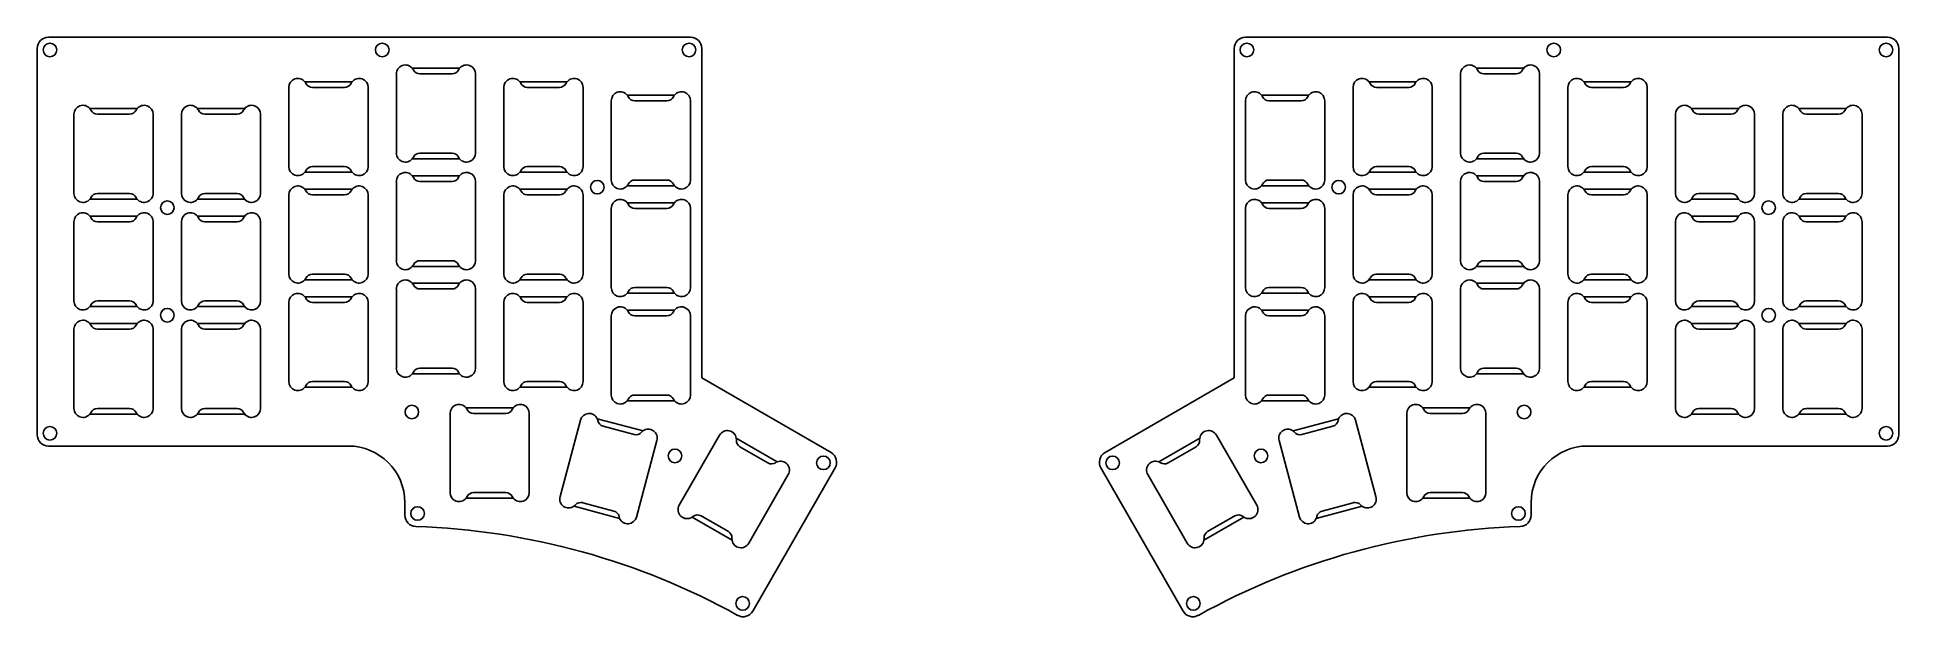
# Model space of a CAD drawing. Header units: millimetres. Extents: x 54 to 383, y 82 to 185.
import ezdxf

# ---------------------------------------------------------------- set-up
doc = ezdxf.new("R2010")
doc.units = ezdxf.units.MM

msp = doc.modelspace()

# ---------------------------------------------------------------- linework, layer by layer
at = {"color": 7, "linetype": 'Continuous', "lineweight": 25}
for p, q in [((169.22, 184.71), (55.72, 184.71)), ((267.36, 184.71), (380.87, 184.71)), ((53.72, 182.71), (53.72, 114.45)), ((171.22, 124.51), (171.22, 182.71)), ((265.36, 124.51), (265.36, 182.71)), ((382.87, 182.71), (382.87, 114.45)), ((117.22, 178.22), (117.22, 164.22)), ((128.4, 179.22), (120.04, 179.22)), ((121.36, 178.22), (127.07, 178.22)), ((131.22, 164.22), (131.22, 178.22)), ((305.37, 164.22), (305.37, 178.22)), ((316.55, 179.22), (308.19, 179.22)), ((309.52, 178.22), (315.22, 178.22)), ((319.37, 178.22), (319.37, 164.22)), ((98.22, 175.84), (98.22, 161.84)), ((109.39, 176.84), (101.04, 176.84)), ((102.36, 175.84), (108.07, 175.84)), ((112.22, 161.84), (112.22, 175.84)), ((136.22, 175.84), (136.22, 161.84)), ((147.4, 176.84), (139.04, 176.84)), ((140.37, 175.84), (146.07, 175.84)), ((150.22, 161.84), (150.22, 175.84)), ((166.4, 174.47), (158.04, 174.47)), ((278.55, 174.47), (270.19, 174.47)), ((286.37, 161.84), (286.37, 175.84)), ((297.55, 176.84), (289.19, 176.84)), ((290.52, 175.84), (296.22, 175.84)), ((300.37, 175.84), (300.37, 161.84)), ((324.37, 161.84), (324.37, 175.84)), ((335.55, 176.84), (327.19, 176.84)), ((328.52, 175.84), (334.22, 175.84)), ((338.37, 175.84), (338.37, 161.84)), ((71.39, 172.09), (63.03, 172.09)), ((90.39, 172.09), (82.03, 172.09)), ((155.22, 173.47), (155.22, 159.47)), ((159.37, 173.47), (165.07, 173.47)), ((169.22, 159.47), (169.22, 173.47)), ((267.37, 159.47), (267.37, 173.47)), ((271.51, 173.47), (277.22, 173.47)), ((281.37, 173.47), (281.37, 159.47)), ((354.55, 172.09), (346.19, 172.09)), ((373.55, 172.09), (365.19, 172.09)), ((60.21, 171.09), (60.21, 157.09)), ((64.36, 171.09), (70.06, 171.09)), ((74.21, 157.09), (74.21, 171.09)), ((79.21, 171.09), (79.21, 157.09)), ((83.36, 171.09), (89.07, 171.09)), ((93.21, 157.09), (93.21, 171.09)), ((343.37, 157.09), (343.37, 171.09)), ((347.52, 171.09), (353.22, 171.09)), ((357.37, 171.09), (357.37, 157.09)), ((362.37, 157.09), (362.37, 171.09)), ((366.52, 171.09), (372.23, 171.09)), ((376.37, 171.09), (376.37, 157.09)), ((108.07, 161.84), (102.36, 161.84)), ((120.04, 163.22), (128.4, 163.22)), ((127.07, 164.22), (121.36, 164.22)), ((146.07, 161.84), (140.37, 161.84)), ((296.22, 161.84), (290.52, 161.84)), ((308.19, 163.22), (316.55, 163.22)), ((315.22, 164.22), (309.52, 164.22)), ((334.22, 161.84), (328.52, 161.84)), ((101.04, 160.84), (109.39, 160.84)), ((117.22, 159.21), (117.22, 145.21)), ((128.4, 160.21), (120.04, 160.21)), ((121.36, 159.21), (127.07, 159.21)), ((131.22, 145.21), (131.22, 159.21)), ((139.04, 160.84), (147.4, 160.84)), ((158.04, 158.47), (166.4, 158.47)), ((165.07, 159.47), (159.37, 159.47)), ((270.19, 158.47), (278.55, 158.47)), ((277.22, 159.47), (271.51, 159.47)), ((289.19, 160.84), (297.55, 160.84)), ((305.37, 145.21), (305.37, 159.21)), ((316.55, 160.21), (308.19, 160.21)), ((309.52, 159.21), (315.22, 159.21)), ((319.37, 159.21), (319.37, 145.21)), ((327.19, 160.84), (335.55, 160.84)), ((63.03, 156.09), (71.39, 156.09)), ((70.06, 157.09), (64.36, 157.09)), ((82.03, 156.09), (90.39, 156.09)), ((89.07, 157.09), (83.36, 157.09)), ((98.22, 156.84), (98.22, 142.84)), ((109.39, 157.84), (101.04, 157.84)), ((102.36, 156.84), (108.07, 156.84)), ((112.22, 142.84), (112.22, 156.84)), ((136.22, 156.84), (136.22, 142.84)), ((147.4, 157.84), (139.04, 157.84)), ((140.37, 156.84), (146.07, 156.84)), ((150.22, 142.84), (150.22, 156.84)), ((166.4, 155.46), (158.04, 155.46)), ((278.55, 155.46), (270.19, 155.46)), ((286.37, 142.84), (286.37, 156.84)), ((297.55, 157.84), (289.19, 157.84)), ((290.52, 156.84), (296.22, 156.84)), ((300.37, 156.84), (300.37, 142.84)), ((324.37, 142.84), (324.37, 156.84)), ((335.55, 157.84), (327.19, 157.84)), ((328.52, 156.84), (334.22, 156.84)), ((338.37, 156.84), (338.37, 142.84)), ((346.19, 156.09), (354.55, 156.09)), ((353.22, 157.09), (347.52, 157.09)), ((365.19, 156.09), (373.55, 156.09)), ((372.23, 157.09), (366.52, 157.09)), ((60.21, 152.09), (60.21, 138.09)), ((71.39, 153.09), (63.03, 153.09)), ((64.36, 152.09), (70.06, 152.09)), ((74.21, 138.09), (74.21, 152.09)), ((79.21, 152.09), (79.21, 138.09)), ((90.39, 153.09), (82.03, 153.09)), ((83.36, 152.09), (89.07, 152.09)), ((93.21, 138.09), (93.21, 152.09)), ((155.22, 154.46), (155.22, 140.46)), ((159.37, 154.46), (165.07, 154.46)), ((169.22, 140.46), (169.22, 154.46)), ((267.37, 140.46), (267.37, 154.46)), ((271.51, 154.46), (277.22, 154.46)), ((281.37, 154.46), (281.37, 140.46)), ((343.37, 138.09), (343.37, 152.09)), ((354.55, 153.09), (346.19, 153.09)), ((347.52, 152.09), (353.22, 152.09)), ((357.37, 152.09), (357.37, 138.09)), ((362.37, 138.09), (362.37, 152.09)), ((373.55, 153.09), (365.19, 153.09)), ((366.52, 152.09), (372.23, 152.09)), ((376.37, 152.09), (376.37, 138.09)), ((127.07, 145.21), (121.36, 145.21)), ((315.22, 145.21), (309.52, 145.21)), ((101.04, 141.84), (109.39, 141.84)), ((108.07, 142.84), (102.36, 142.84)), ((120.04, 144.21), (128.4, 144.21)), ((139.04, 141.84), (147.4, 141.84)), ((146.07, 142.84), (140.37, 142.84)), ((289.19, 141.84), (297.55, 141.84)), ((296.22, 142.84), (290.52, 142.84)), ((308.19, 144.21), (316.55, 144.21)), ((327.19, 141.84), (335.55, 141.84)), ((334.22, 142.84), (328.52, 142.84)), ((109.39, 138.84), (101.04, 138.84)), ((117.22, 140.21), (117.22, 126.21)), ((128.4, 141.21), (120.04, 141.21)), ((121.36, 140.21), (127.07, 140.21)), ((131.22, 126.21), (131.22, 140.21)), ((147.4, 138.84), (139.04, 138.84)), ((158.04, 139.46), (166.4, 139.46)), ((165.07, 140.46), (159.37, 140.46)), ((270.19, 139.46), (278.55, 139.46)), ((277.22, 140.46), (271.51, 140.46)), ((297.55, 138.84), (289.19, 138.84)), ((305.37, 126.21), (305.37, 140.21)), ((316.55, 141.21), (308.19, 141.21)), ((309.52, 140.21), (315.22, 140.21)), ((319.37, 140.21), (319.37, 126.21)), ((335.55, 138.84), (327.19, 138.84)), ((63.03, 137.09), (71.39, 137.09)), ((70.06, 138.09), (64.36, 138.09)), ((82.03, 137.09), (90.39, 137.09)), ((89.07, 138.09), (83.36, 138.09)), ((98.22, 137.84), (98.22, 123.84)), ((102.36, 137.84), (108.07, 137.84)), ((112.22, 123.84), (112.22, 137.84)), ((136.22, 137.84), (136.22, 123.84)), ((140.37, 137.84), (146.07, 137.84)), ((150.22, 123.84), (150.22, 137.84)), ((155.22, 135.46), (155.22, 121.46)), ((166.4, 136.46), (158.04, 136.46)), ((159.37, 135.46), (165.07, 135.46)), ((169.22, 121.46), (169.22, 135.46)), ((267.37, 121.46), (267.37, 135.46)), ((278.55, 136.46), (270.19, 136.46)), ((271.51, 135.46), (277.22, 135.46)), ((281.37, 135.46), (281.37, 121.46)), ((286.37, 123.84), (286.37, 137.84)), ((290.52, 137.84), (296.22, 137.84)), ((300.37, 137.84), (300.37, 123.84)), ((324.37, 123.84), (324.37, 137.84)), ((328.52, 137.84), (334.22, 137.84)), ((338.37, 137.84), (338.37, 123.84)), ((346.19, 137.09), (354.55, 137.09)), ((353.22, 138.09), (347.52, 138.09)), ((365.19, 137.09), (373.55, 137.09)), ((372.23, 138.09), (366.52, 138.09)), ((60.21, 133.09), (60.21, 119.09)), ((71.39, 134.09), (63.03, 134.09)), ((64.36, 133.09), (70.06, 133.09)), ((74.21, 119.09), (74.21, 133.09)), ((79.21, 133.09), (79.21, 119.09)), ((90.39, 134.09), (82.03, 134.09)), ((83.36, 133.09), (89.07, 133.09)), ((93.21, 119.09), (93.21, 133.09)), ((343.37, 119.09), (343.37, 133.09)), ((354.55, 134.09), (346.19, 134.09)), ((347.52, 133.09), (353.22, 133.09)), ((357.37, 133.09), (357.37, 119.09)), ((362.37, 119.09), (362.37, 133.09)), ((373.55, 134.09), (365.19, 134.09)), ((366.52, 133.09), (372.23, 133.09)), ((376.37, 133.09), (376.37, 119.09)), ((120.04, 125.21), (128.4, 125.21)), ((127.07, 126.21), (121.36, 126.21)), ((308.19, 125.21), (316.55, 125.21)), ((315.22, 126.21), (309.52, 126.21)), ((101.04, 122.84), (109.39, 122.84)), ((108.07, 123.84), (102.36, 123.84)), ((139.04, 122.84), (147.4, 122.84)), ((146.07, 123.84), (140.37, 123.84)), ((194.07, 111.3), (171.22, 124.51)), ((242.52, 111.3), (265.36, 124.51)), ((289.19, 122.84), (297.55, 122.84)), ((296.22, 123.84), (290.52, 123.84)), ((327.19, 122.84), (335.55, 122.84)), ((334.22, 123.84), (328.52, 123.84)), ((70.06, 119.09), (64.36, 119.09)), ((89.07, 119.09), (83.36, 119.09)), ((137.9, 119.21), (129.54, 119.21)), ((158.04, 120.46), (166.4, 120.46)), ((165.07, 121.46), (159.37, 121.46)), ((270.19, 120.46), (278.55, 120.46)), ((277.22, 121.46), (271.51, 121.46)), ((307.05, 119.21), (298.69, 119.21)), ((353.22, 119.09), (347.52, 119.09)), ((372.23, 119.09), (366.52, 119.09)), ((63.03, 118.09), (71.39, 118.09)), ((82.03, 118.09), (90.39, 118.09)), ((126.72, 118.21), (126.72, 104.21)), ((130.86, 118.21), (136.57, 118.21)), ((140.72, 104.21), (140.72, 118.21)), ((149.77, 117.03), (146.16, 103.5)), ((160.83, 115.11), (152.75, 117.27)), ((153.78, 115.96), (159.29, 114.49)), ((283.83, 117.27), (275.76, 115.11)), ((282.81, 115.96), (277.3, 114.49)), ((286.82, 117.03), (290.43, 103.5)), ((295.87, 104.21), (295.87, 118.21)), ((300.02, 118.21), (305.72, 118.21)), ((309.87, 118.21), (309.87, 104.21)), ((346.19, 118.09), (354.55, 118.09)), ((365.19, 118.09), (373.55, 118.09)), ((55.72, 112.45), (108.72, 112.45)), ((159.68, 99.89), (163.29, 113.42)), ((174.38, 114.38), (167.24, 101.99)), ((184.56, 109.66), (177.32, 113.84)), ((177.97, 112.31), (182.91, 109.46)), ((259.26, 113.84), (252.02, 109.66)), ((253.67, 109.46), (258.61, 112.31)), ((262.21, 114.38), (269.35, 101.99)), ((276.9, 99.89), (273.29, 113.42)), ((380.87, 112.45), (327.87, 112.45)), ((179.52, 95.26), (186.51, 107.39)), ((180.27, 83.27), (194.8, 108.57)), ((256.32, 83.27), (241.78, 108.57)), ((257.07, 95.26), (250.08, 107.39)), ((118.72, 102.45), (118.72, 100.22)), ((129.54, 103.21), (137.9, 103.21)), ((136.57, 104.21), (130.86, 104.21)), ((155.68, 100.96), (150.17, 102.43)), ((280.91, 100.96), (286.42, 102.43)), ((298.69, 103.21), (307.05, 103.21)), ((305.72, 104.21), (300.02, 104.21)), ((317.87, 102.45), (317.87, 100.22)), ((148.63, 101.81), (156.7, 99.65)), ((169.5, 99.88), (176.57, 95.8)), ((175.92, 97.33), (171.09, 100.11)), ((260.01, 95.8), (267.09, 99.88)), ((265.49, 100.11), (260.66, 97.33)), ((279.88, 99.65), (287.96, 101.81))]:
    msp.add_line(p, q, dxfattribs=at)
for centre in [(55.97, 182.46), (114.72, 182.46), (168.97, 182.46), (267.61, 182.46), (321.87, 182.46), (380.62, 182.46), (152.74, 158.21), (283.84, 158.21), (76.72, 154.58), (359.86, 154.58), (76.71, 135.57), (359.87, 135.57), (119.96, 118.46), (316.62, 118.46), (55.97, 114.7), (380.62, 114.7), (166.48, 110.7), (192.73, 109.47), (243.86, 109.47), (270.1, 110.7), (120.97, 100.52), (315.62, 100.52), (178.45, 84.62), (258.14, 84.62)]:
    msp.add_circle(centre, 1.2, dxfattribs=at)
for centre, radius, start, end in [((55.72, 182.71), 2, 90, 180), ((169.22, 182.71), 2, 0, 90), ((267.36, 182.71), 2, 90, 180), ((380.87, 182.71), 2, 0, 90), ((118.8, 178.22), 1.59, 39.0443, 180), ((118.8, 178.22), 1.59, 26.3878, 39.0443), ((121.36, 179.49), 1.27, 206.3878, 270), ((127.07, 179.49), 1.27, 270, 333.6122), ((129.63, 178.22), 1.59, 140.9557, 153.6122), ((129.63, 178.22), 1.59, 0, 140.9557), ((306.96, 178.22), 1.59, 39.0443, 180), ((306.96, 178.22), 1.59, 26.3878, 39.0443), ((309.52, 179.49), 1.27, 206.3878, 270), ((315.22, 179.49), 1.27, 270, 333.6122), ((317.78, 178.22), 1.59, 140.9557, 153.6122), ((317.78, 178.22), 1.59, 0, 140.9557), ((99.8, 175.84), 1.59, 39.0443, 180), ((99.8, 175.84), 1.59, 26.3878, 39.0443), ((102.36, 177.11), 1.27, 206.3878, 270), ((108.07, 177.11), 1.27, 270, 333.6122), ((110.63, 175.84), 1.59, 140.9557, 153.6122), ((110.63, 175.84), 1.59, 0, 140.9557), ((137.81, 175.84), 1.59, 39.0443, 180), ((137.81, 175.84), 1.59, 26.3878, 39.0443), ((140.37, 177.11), 1.27, 206.3878, 270), ((146.07, 177.11), 1.27, 270, 333.6122), ((148.63, 175.84), 1.59, 140.9557, 153.6122), ((148.63, 175.84), 1.59, 0, 140.9557), ((156.81, 173.47), 1.59, 39.0443, 180), ((156.81, 173.47), 1.59, 26.3878, 39.0443), ((167.63, 173.47), 1.59, 140.9557, 153.6122), ((167.63, 173.47), 1.59, 0, 140.9557), ((268.95, 173.47), 1.59, 39.0443, 180), ((268.95, 173.47), 1.59, 26.3878, 39.0443), ((279.78, 173.47), 1.59, 140.9557, 153.6122), ((279.78, 173.47), 1.59, 0, 140.9557), ((287.96, 175.84), 1.59, 39.0443, 180), ((287.96, 175.84), 1.59, 26.3878, 39.0443), ((290.52, 177.11), 1.27, 206.3878, 270), ((296.22, 177.11), 1.27, 270, 333.6122), ((298.78, 175.84), 1.59, 140.9557, 153.6122), ((298.78, 175.84), 1.59, 0, 140.9557), ((325.96, 175.84), 1.59, 39.0443, 180), ((325.96, 175.84), 1.59, 26.3878, 39.0443), ((328.52, 177.11), 1.27, 206.3878, 270), ((334.22, 177.11), 1.27, 270, 333.6122), ((336.78, 175.84), 1.59, 140.9557, 153.6122), ((336.78, 175.84), 1.59, 0, 140.9557), ((61.8, 171.09), 1.59, 39.0443, 180), ((61.8, 171.09), 1.59, 26.3878, 39.0443), ((64.36, 172.36), 1.27, 206.3878, 270), ((70.06, 172.36), 1.27, 270, 333.6122), ((72.62, 171.09), 1.59, 140.9557, 153.6122), ((72.62, 171.09), 1.59, 0, 140.9557), ((80.8, 171.09), 1.59, 39.0443, 180), ((80.8, 171.09), 1.59, 26.3878, 39.0443), ((83.36, 172.36), 1.27, 206.3878, 270), ((89.07, 172.36), 1.27, 270, 333.6122), ((91.63, 171.09), 1.59, 140.9557, 153.6122), ((91.63, 171.09), 1.59, 0, 140.9557), ((159.37, 174.74), 1.27, 206.3878, 270), ((165.07, 174.74), 1.27, 270, 333.6122), ((271.51, 174.74), 1.27, 206.3878, 270), ((277.22, 174.74), 1.27, 270, 333.6122), ((344.96, 171.09), 1.59, 39.0443, 180), ((344.96, 171.09), 1.59, 26.3878, 39.0443), ((347.52, 172.36), 1.27, 206.3878, 270), ((353.22, 172.36), 1.27, 270, 333.6122), ((355.78, 171.09), 1.59, 140.9557, 153.6122), ((355.78, 171.09), 1.59, 0, 140.9557), ((363.96, 171.09), 1.59, 39.0443, 180), ((363.96, 171.09), 1.59, 26.3878, 39.0443), ((366.52, 172.36), 1.27, 206.3878, 270), ((372.23, 172.36), 1.27, 270, 333.6122), ((374.79, 171.09), 1.59, 140.9557, 153.6122), ((374.79, 171.09), 1.59, 0, 140.9557), ((99.8, 161.84), 1.59, 180, 320.9557), ((102.36, 160.57), 1.27, 90, 153.6122), ((108.07, 160.57), 1.27, 26.3878, 90), ((110.63, 161.84), 1.59, 219.0443, 0), ((118.8, 164.22), 1.59, 180, 320.9557), ((118.8, 164.22), 1.59, 320.9557, 333.6122), ((121.36, 162.95), 1.27, 90, 153.6122), ((127.07, 162.95), 1.27, 26.3878, 90), ((129.63, 164.22), 1.59, 206.3878, 219.0443), ((129.63, 164.22), 1.59, 219.0443, 0), ((137.81, 161.84), 1.59, 180, 320.9557), ((140.37, 160.57), 1.27, 90, 153.6122), ((146.07, 160.57), 1.27, 26.3878, 90), ((148.63, 161.84), 1.59, 219.0443, 0), ((287.96, 161.84), 1.59, 180, 320.9557), ((290.52, 160.57), 1.27, 90, 153.6122), ((296.22, 160.57), 1.27, 26.3878, 90), ((298.78, 161.84), 1.59, 219.0443, 0), ((306.96, 164.22), 1.59, 180, 320.9557), ((306.96, 164.22), 1.59, 320.9557, 333.6122), ((309.52, 162.95), 1.27, 90, 153.6122), ((315.22, 162.95), 1.27, 26.3878, 90), ((317.78, 164.22), 1.59, 206.3878, 219.0443), ((317.78, 164.22), 1.59, 219.0443, 0), ((325.96, 161.84), 1.59, 180, 320.9557), ((328.52, 160.57), 1.27, 90, 153.6122), ((334.22, 160.57), 1.27, 26.3878, 90), ((336.78, 161.84), 1.59, 219.0443, 0), ((99.8, 156.84), 1.59, 39.0443, 180), ((99.8, 161.84), 1.59, 320.9557, 333.6122), ((110.63, 161.84), 1.59, 206.3878, 219.0443), ((110.63, 156.84), 1.59, 0, 140.9557), ((118.8, 159.21), 1.59, 39.0443, 180), ((118.8, 159.21), 1.59, 26.3878, 39.0443), ((121.36, 160.48), 1.27, 206.3878, 270), ((127.07, 160.48), 1.27, 270, 333.6122), ((129.63, 159.21), 1.59, 140.9557, 153.6122), ((129.63, 159.21), 1.59, 0, 140.9557), ((137.81, 156.84), 1.59, 39.0443, 180), ((137.81, 161.84), 1.59, 320.9557, 333.6122), ((148.63, 161.84), 1.59, 206.3878, 219.0443), ((148.63, 156.84), 1.59, 0, 140.9557), ((156.81, 159.47), 1.59, 180, 320.9557), ((156.81, 159.47), 1.59, 320.9557, 333.6122), ((159.37, 158.2), 1.27, 90, 153.6122), ((165.07, 158.2), 1.27, 26.3878, 90), ((167.63, 159.47), 1.59, 206.3878, 219.0443), ((167.63, 159.47), 1.59, 219.0443, 0), ((268.95, 159.47), 1.59, 180, 320.9557), ((268.95, 159.47), 1.59, 320.9557, 333.6122), ((271.51, 158.2), 1.27, 90, 153.6122), ((277.22, 158.2), 1.27, 26.3878, 90), ((279.78, 159.47), 1.59, 206.3878, 219.0443), ((279.78, 159.47), 1.59, 219.0443, 0), ((287.96, 156.84), 1.59, 39.0443, 180), ((287.96, 161.84), 1.59, 320.9557, 333.6122), ((298.78, 161.84), 1.59, 206.3878, 219.0443), ((298.78, 156.84), 1.59, 0, 140.9557), ((306.96, 159.21), 1.59, 39.0443, 180), ((306.96, 159.21), 1.59, 26.3878, 39.0443), ((309.52, 160.48), 1.27, 206.3878, 270), ((315.22, 160.48), 1.27, 270, 333.6122), ((317.78, 159.21), 1.59, 140.9557, 153.6122), ((317.78, 159.21), 1.59, 0, 140.9557), ((325.96, 156.84), 1.59, 39.0443, 180), ((325.96, 161.84), 1.59, 320.9557, 333.6122), ((336.78, 161.84), 1.59, 206.3878, 219.0443), ((336.78, 156.84), 1.59, 0, 140.9557), ((61.8, 157.09), 1.59, 180, 320.9557), ((61.8, 157.09), 1.59, 320.9557, 333.6122), ((64.36, 155.82), 1.27, 90, 153.6122), ((70.06, 155.82), 1.27, 26.3878, 90), ((72.62, 157.09), 1.59, 206.3878, 219.0443), ((72.62, 157.09), 1.59, 219.0443, 0), ((80.8, 157.09), 1.59, 180, 320.9557), ((80.8, 157.09), 1.59, 320.9557, 333.6122), ((83.36, 155.82), 1.27, 90, 153.6122), ((89.07, 155.82), 1.27, 26.3878, 90), ((91.63, 157.09), 1.59, 206.3878, 219.0443), ((91.63, 157.09), 1.59, 219.0443, 0), ((99.8, 156.84), 1.59, 26.3878, 39.0443), ((102.36, 158.11), 1.27, 206.3878, 270), ((108.07, 158.11), 1.27, 270, 333.6122), ((110.63, 156.84), 1.59, 140.9557, 153.6122), ((137.81, 156.84), 1.59, 26.3878, 39.0443), ((140.37, 158.11), 1.27, 206.3878, 270), ((146.07, 158.11), 1.27, 270, 333.6122), ((148.63, 156.84), 1.59, 140.9557, 153.6122), ((156.81, 154.46), 1.59, 39.0443, 180), ((156.81, 154.46), 1.59, 26.3878, 39.0443), ((159.37, 155.73), 1.27, 206.3878, 270), ((165.07, 155.73), 1.27, 270, 333.6122), ((167.63, 154.46), 1.59, 140.9557, 153.6122), ((167.63, 154.46), 1.59, 0, 140.9557), ((268.95, 154.46), 1.59, 39.0443, 180), ((268.95, 154.46), 1.59, 26.3878, 39.0443), ((271.51, 155.73), 1.27, 206.3878, 270), ((277.22, 155.73), 1.27, 270, 333.6122), ((279.78, 154.46), 1.59, 140.9557, 153.6122), ((279.78, 154.46), 1.59, 0, 140.9557), ((287.96, 156.84), 1.59, 26.3878, 39.0443), ((290.52, 158.11), 1.27, 206.3878, 270), ((296.22, 158.11), 1.27, 270, 333.6122), ((298.78, 156.84), 1.59, 140.9557, 153.6122), ((325.96, 156.84), 1.59, 26.3878, 39.0443), ((328.52, 158.11), 1.27, 206.3878, 270), ((334.22, 158.11), 1.27, 270, 333.6122), ((336.78, 156.84), 1.59, 140.9557, 153.6122), ((344.96, 157.09), 1.59, 180, 320.9557), ((344.96, 157.09), 1.59, 320.9557, 333.6122), ((347.52, 155.82), 1.27, 90, 153.6122), ((353.22, 155.82), 1.27, 26.3878, 90), ((355.78, 157.09), 1.59, 206.3878, 219.0443), ((355.78, 157.09), 1.59, 219.0443, 0), ((363.96, 157.09), 1.59, 180, 320.9557), ((363.96, 157.09), 1.59, 320.9557, 333.6122), ((366.52, 155.82), 1.27, 90, 153.6122), ((372.23, 155.82), 1.27, 26.3878, 90), ((374.79, 157.09), 1.59, 206.3878, 219.0443), ((374.79, 157.09), 1.59, 219.0443, 360), ((61.8, 152.09), 1.59, 39.0443, 180), ((61.8, 152.09), 1.59, 26.3878, 39.0443), ((64.36, 153.36), 1.27, 206.3878, 270), ((70.06, 153.36), 1.27, 270, 333.6122), ((72.62, 152.09), 1.59, 140.9557, 153.6122), ((72.62, 152.09), 1.59, 0, 140.9557), ((80.8, 152.09), 1.59, 39.0443, 180), ((80.8, 152.09), 1.59, 26.3878, 39.0443), ((83.36, 153.36), 1.27, 206.3878, 270), ((89.07, 153.36), 1.27, 270, 333.6122), ((91.63, 152.09), 1.59, 140.9557, 153.6122), ((91.63, 152.09), 1.59, 0, 140.9557), ((344.96, 152.09), 1.59, 39.0443, 180), ((344.96, 152.09), 1.59, 26.3878, 39.0443), ((347.52, 153.36), 1.27, 206.3878, 270), ((353.22, 153.36), 1.27, 270, 333.6122), ((355.78, 152.09), 1.59, 140.9557, 153.6122), ((355.78, 152.09), 1.59, 0, 140.9557), ((363.96, 152.09), 1.59, 39.0443, 180), ((363.96, 152.09), 1.59, 26.3878, 39.0443), ((366.52, 153.36), 1.27, 206.3878, 270), ((372.23, 153.36), 1.27, 270, 333.6122), ((374.79, 152.09), 1.59, 140.9557, 153.6122), ((374.79, 152.09), 1.59, 0, 140.9557), ((118.8, 145.21), 1.59, 180, 320.9557), ((121.36, 143.94), 1.27, 90, 153.6122), ((127.07, 143.94), 1.27, 26.3878, 90), ((129.63, 145.21), 1.59, 219.0443, 0), ((306.96, 145.21), 1.59, 180, 320.9557), ((309.52, 143.94), 1.27, 90, 153.6122), ((315.22, 143.94), 1.27, 26.3878, 90), ((317.78, 145.21), 1.59, 219.0443, 0), ((99.8, 142.84), 1.59, 180, 320.9557), ((99.8, 142.84), 1.59, 320.9557, 333.6122), ((102.36, 141.57), 1.27, 90, 153.6122), ((108.07, 141.57), 1.27, 26.3878, 90), ((110.63, 142.84), 1.59, 206.3878, 219.0443), ((110.63, 142.84), 1.59, 219.0443, 0), ((118.8, 140.21), 1.59, 39.0443, 180), ((118.8, 145.21), 1.59, 320.9557, 333.6122), ((129.63, 145.21), 1.59, 206.3878, 219.0443), ((129.63, 140.21), 1.59, 0, 140.9557), ((137.81, 142.84), 1.59, 180, 320.9557), ((137.81, 142.84), 1.59, 320.9557, 333.6122), ((140.37, 141.57), 1.27, 90, 153.6122), ((146.07, 141.57), 1.27, 26.3878, 90), ((148.63, 142.84), 1.59, 206.3878, 219.0443), ((148.63, 142.84), 1.59, 219.0443, 0), ((287.96, 142.84), 1.59, 180, 320.9557), ((287.96, 142.84), 1.59, 320.9557, 333.6122), ((290.52, 141.57), 1.27, 90, 153.6122), ((296.22, 141.57), 1.27, 26.3878, 90), ((298.78, 142.84), 1.59, 206.3878, 219.0443), ((298.78, 142.84), 1.59, 219.0443, 0), ((306.96, 140.21), 1.59, 39.0443, 180), ((306.96, 145.21), 1.59, 320.9557, 333.6122), ((317.78, 145.21), 1.59, 206.3878, 219.0443), ((317.78, 140.21), 1.59, 0, 140.9557), ((325.96, 142.84), 1.59, 180, 320.9557), ((325.96, 142.84), 1.59, 320.9557, 333.6122), ((328.52, 141.57), 1.27, 90, 153.6122), ((334.22, 141.57), 1.27, 26.3878, 90), ((336.78, 142.84), 1.59, 206.3878, 219.0443), ((336.78, 142.84), 1.59, 219.0443, 0), ((99.8, 137.84), 1.59, 39.0443, 180), ((99.8, 137.84), 1.59, 26.3878, 39.0443), ((102.36, 139.11), 1.27, 206.3878, 270), ((108.07, 139.11), 1.27, 270, 333.6122), ((110.63, 137.84), 1.59, 140.9557, 153.6122), ((110.63, 137.84), 1.59, 0, 140.9557), ((118.8, 140.21), 1.59, 26.3878, 39.0443), ((121.36, 141.48), 1.27, 206.3878, 270), ((127.07, 141.48), 1.27, 270, 333.6122), ((129.63, 140.21), 1.59, 140.9557, 153.6122), ((137.81, 137.84), 1.59, 39.0443, 180), ((137.81, 137.84), 1.59, 26.3878, 39.0443), ((140.37, 139.11), 1.27, 206.3878, 270), ((146.07, 139.11), 1.27, 270, 333.6122), ((148.63, 137.84), 1.59, 140.9557, 153.6122), ((148.63, 137.84), 1.59, 0, 140.9557), ((156.81, 140.46), 1.59, 180, 320.9557), ((156.81, 140.46), 1.59, 320.9557, 333.6122), ((159.37, 139.19), 1.27, 90, 153.6122), ((165.07, 139.19), 1.27, 26.3878, 90), ((167.63, 140.46), 1.59, 206.3878, 219.0443), ((167.63, 140.46), 1.59, 219.0443, 0), ((268.95, 140.46), 1.59, 180, 320.9557), ((268.95, 140.46), 1.59, 320.9557, 333.6122), ((271.51, 139.19), 1.27, 90, 153.6122), ((277.22, 139.19), 1.27, 26.3878, 90), ((279.78, 140.46), 1.59, 206.3878, 219.0443), ((279.78, 140.46), 1.59, 219.0443, 360), ((287.96, 137.84), 1.59, 39.0443, 180), ((287.96, 137.84), 1.59, 26.3878, 39.0443), ((290.52, 139.11), 1.27, 206.3878, 270), ((296.22, 139.11), 1.27, 270, 333.6122), ((298.78, 137.84), 1.59, 140.9557, 153.6122), ((298.78, 137.84), 1.59, 0, 140.9557), ((306.96, 140.21), 1.59, 26.3878, 39.0443), ((309.52, 141.48), 1.27, 206.3878, 270), ((315.22, 141.48), 1.27, 270, 333.6122), ((317.78, 140.21), 1.59, 140.9557, 153.6122), ((325.96, 137.84), 1.59, 39.0443, 180), ((325.96, 137.84), 1.59, 26.3878, 39.0443), ((328.52, 139.11), 1.27, 206.3878, 270), ((334.22, 139.11), 1.27, 270, 333.6122), ((336.78, 137.84), 1.59, 140.9557, 153.6122), ((336.78, 137.84), 1.59, 0, 140.9557), ((61.8, 138.09), 1.59, 180, 320.9557), ((61.8, 138.09), 1.59, 320.9557, 333.6122), ((64.36, 136.82), 1.27, 90, 153.6122), ((70.06, 136.82), 1.27, 26.3878, 90), ((72.62, 138.09), 1.59, 206.3878, 219.0443), ((72.62, 138.09), 1.59, 219.0443, 0), ((80.8, 138.09), 1.59, 180, 320.9557), ((80.8, 138.09), 1.59, 320.9557, 333.6122), ((83.36, 136.82), 1.27, 90, 153.6122), ((89.07, 136.82), 1.27, 26.3878, 90), ((91.63, 138.09), 1.59, 206.3878, 219.0443), ((91.63, 138.09), 1.59, 219.0443, 0), ((156.81, 135.46), 1.59, 39.0443, 180), ((156.81, 135.46), 1.59, 26.3878, 39.0443), ((159.37, 136.73), 1.27, 206.3878, 270), ((165.07, 136.73), 1.27, 270, 333.6122), ((167.63, 135.46), 1.59, 140.9557, 153.6122), ((167.63, 135.46), 1.59, 0, 140.9557), ((268.95, 135.46), 1.59, 39.0443, 180), ((268.95, 135.46), 1.59, 26.3878, 39.0443), ((271.51, 136.73), 1.27, 206.3878, 270), ((277.22, 136.73), 1.27, 270, 333.6122), ((279.78, 135.46), 1.59, 140.9557, 153.6122), ((279.78, 135.46), 1.59, 0, 140.9557), ((344.96, 138.09), 1.59, 180, 320.9557), ((344.96, 138.09), 1.59, 320.9557, 333.6122), ((347.52, 136.82), 1.27, 90, 153.6122), ((353.22, 136.82), 1.27, 26.3878, 90), ((355.78, 138.09), 1.59, 206.3878, 219.0443), ((355.78, 138.09), 1.59, 219.0443, 0), ((363.96, 138.09), 1.59, 180, 320.9557), ((363.96, 138.09), 1.59, 320.9557, 333.6122), ((366.52, 136.82), 1.27, 90, 153.6122), ((372.23, 136.82), 1.27, 26.3878, 90), ((374.79, 138.09), 1.59, 206.3878, 219.0443), ((374.79, 138.09), 1.59, 219.0443, 360), ((61.8, 133.09), 1.59, 39.0443, 180), ((61.8, 133.09), 1.59, 26.3878, 39.0443), ((64.36, 134.36), 1.27, 206.3878, 270), ((70.06, 134.36), 1.27, 270, 333.6122), ((72.62, 133.09), 1.59, 140.9557, 153.6122), ((72.62, 133.09), 1.59, 0, 140.9557), ((80.8, 133.09), 1.59, 39.0443, 180), ((80.8, 133.09), 1.59, 26.3878, 39.0443), ((83.36, 134.36), 1.27, 206.3878, 270), ((89.07, 134.36), 1.27, 270, 333.6122), ((91.63, 133.09), 1.59, 140.9557, 153.6122), ((91.63, 133.09), 1.59, 0, 140.9557), ((344.96, 133.09), 1.59, 39.0443, 180), ((344.96, 133.09), 1.59, 26.3878, 39.0443), ((347.52, 134.36), 1.27, 206.3878, 270), ((353.22, 134.36), 1.27, 270, 333.6122), ((355.78, 133.09), 1.59, 140.9557, 153.6122), ((355.78, 133.09), 1.59, 0, 140.9557), ((363.96, 133.09), 1.59, 39.0443, 180), ((363.96, 133.09), 1.59, 26.3878, 39.0443), ((366.52, 134.36), 1.27, 206.3878, 270), ((372.23, 134.36), 1.27, 270, 333.6122), ((374.79, 133.09), 1.59, 140.9557, 153.6122), ((374.79, 133.09), 1.59, 0, 140.9557), ((118.8, 126.21), 1.59, 180, 320.9557), ((118.8, 126.21), 1.59, 320.9557, 333.6122), ((121.36, 124.94), 1.27, 90, 153.6122), ((127.07, 124.94), 1.27, 26.3878, 90), ((129.63, 126.21), 1.59, 206.3878, 219.0443), ((129.63, 126.21), 1.59, 219.0443, 0), ((306.96, 126.21), 1.59, 180, 320.9557), ((306.96, 126.21), 1.59, 320.9557, 333.6122), ((309.52, 124.94), 1.27, 90, 153.6122), ((315.22, 124.94), 1.27, 26.3878, 90), ((317.78, 126.21), 1.59, 206.3878, 219.0443), ((317.78, 126.21), 1.59, 219.0443, 0), ((99.8, 123.84), 1.59, 180, 320.9557), ((99.8, 123.84), 1.59, 320.9557, 333.6122), ((102.36, 122.57), 1.27, 90, 153.6122), ((108.07, 122.57), 1.27, 26.3878, 90), ((110.63, 123.84), 1.59, 206.3878, 219.0443), ((110.63, 123.84), 1.59, 219.0443, 0), ((137.81, 123.84), 1.59, 180, 320.9557), ((137.81, 123.84), 1.59, 320.9557, 333.6122), ((140.37, 122.57), 1.27, 90, 153.6122), ((146.07, 122.57), 1.27, 26.3878, 90), ((148.63, 123.84), 1.59, 206.3878, 219.0443), ((148.63, 123.84), 1.59, 219.0443, 0), ((287.96, 123.84), 1.59, 180, 320.9557), ((287.96, 123.84), 1.59, 320.9557, 333.6122), ((290.52, 122.57), 1.27, 90, 153.6122), ((296.22, 122.57), 1.27, 26.3878, 90), ((298.78, 123.84), 1.59, 206.3878, 219.0443), ((298.78, 123.84), 1.59, 219.0443, 0), ((325.96, 123.84), 1.59, 180, 320.9557), ((325.96, 123.84), 1.59, 320.9557, 333.6122), ((328.52, 122.57), 1.27, 90, 153.6122), ((334.22, 122.57), 1.27, 26.3878, 90), ((336.78, 123.84), 1.59, 206.3878, 219.0443), ((336.78, 123.84), 1.59, 219.0443, 0), ((61.8, 119.09), 1.59, 180, 320.9557), ((64.36, 117.82), 1.27, 90, 153.6122), ((70.06, 117.82), 1.27, 26.3878, 90), ((72.62, 119.09), 1.59, 219.0443, 0), ((80.8, 119.09), 1.59, 180, 320.9557), ((83.36, 117.82), 1.27, 90, 153.6122), ((89.07, 117.82), 1.27, 26.3878, 90), ((91.63, 119.09), 1.59, 219.0443, 0), ((128.3, 118.21), 1.59, 39.0443, 180), ((128.3, 118.21), 1.59, 26.3878, 39.0443), ((130.86, 119.48), 1.27, 206.3878, 270), ((136.57, 119.48), 1.27, 270, 333.6122), ((139.13, 118.21), 1.59, 140.9557, 153.6122), ((139.13, 118.21), 1.59, 0, 140.9557), ((156.81, 121.46), 1.59, 180, 320.9557), ((156.81, 121.46), 1.59, 320.9557, 333.6122), ((159.37, 120.19), 1.27, 90, 153.6122), ((165.07, 120.19), 1.27, 26.3878, 90), ((167.63, 121.46), 1.59, 206.3878, 219.0443), ((167.63, 121.46), 1.59, 219.0443, 0), ((268.95, 121.46), 1.59, 180, 320.9557), ((268.95, 121.46), 1.59, 320.9557, 333.6122), ((271.51, 120.19), 1.27, 90, 153.6122), ((277.22, 120.19), 1.27, 26.3878, 90), ((279.78, 121.46), 1.59, 206.3878, 219.0443), ((279.78, 121.46), 1.59, 219.0443, 0), ((297.46, 118.21), 1.59, 39.0443, 180), ((297.46, 118.21), 1.59, 26.3878, 39.0443), ((300.02, 119.48), 1.27, 206.3878, 270), ((305.72, 119.48), 1.27, 270, 333.6122), ((308.28, 118.21), 1.59, 140.9557, 153.6122), ((308.28, 118.21), 1.59, 0, 140.9557), ((344.96, 119.09), 1.59, 180, 320.9557), ((347.52, 117.82), 1.27, 90, 153.6122), ((353.22, 117.82), 1.27, 26.3878, 90), ((355.78, 119.09), 1.59, 219.0443, 0), ((363.96, 119.09), 1.59, 180, 320.9557), ((366.52, 117.82), 1.27, 90, 153.6122), ((372.23, 117.82), 1.27, 26.3878, 90), ((374.79, 119.09), 1.59, 219.0443, 0), ((61.8, 119.09), 1.59, 320.9557, 333.6122), ((72.62, 119.09), 1.59, 206.3878, 219.0443), ((80.8, 119.09), 1.59, 320.9557, 333.6122), ((91.63, 119.09), 1.59, 206.3878, 219.0443), ((151.3, 116.62), 1.59, 24.1025, 165.0582), ((151.3, 116.62), 1.59, 11.446, 24.1025), ((154.1, 117.19), 1.27, 191.446, 255.0582), ((161.76, 113.83), 1.59, 345.0582, 126.0139), ((274.82, 113.83), 1.59, 53.9861, 194.9418), ((282.48, 117.19), 1.27, 284.9418, 348.554), ((285.28, 116.62), 1.59, 155.8975, 168.554), ((285.28, 116.62), 1.59, 14.9418, 155.8975), ((344.96, 119.09), 1.59, 320.9557, 333.6122), ((355.78, 119.09), 1.59, 206.3878, 219.0443), ((363.96, 119.09), 1.59, 320.9557, 333.6122), ((374.79, 119.09), 1.59, 206.3878, 219.0443), ((55.72, 114.45), 2, 180, 270), ((108.72, 102.45), 10, 0, 90), ((159.62, 115.72), 1.27, 255.0582, 318.6704), ((161.76, 113.83), 1.59, 126.0139, 138.6704), ((175.75, 113.59), 1.59, 9.0834, 150.0391), ((175.75, 113.59), 1.59, 356.4269, 9.0834), ((178.61, 113.41), 1.27, 176.4269, 240.0391), ((257.98, 113.41), 1.27, 299.9609, 3.5731), ((260.83, 113.59), 1.59, 170.9166, 183.5731), ((260.83, 113.59), 1.59, 29.9609, 170.9166), ((274.82, 113.83), 1.59, 41.3296, 53.9861), ((276.97, 115.72), 1.27, 221.3296, 284.9418), ((327.87, 102.45), 10, 90, 180), ((380.87, 114.45), 2, 270, 0), ((183.55, 110.56), 1.27, 240.0391, 303.6513), ((185.13, 108.18), 1.59, 110.9948, 123.6513), ((185.13, 108.18), 1.59, 330.0391, 110.9948), ((193.07, 109.56), 2, 330.121, 59.9476), ((243.52, 109.56), 2, 120.0524, 209.879), ((251.45, 108.18), 1.59, 69.0052, 209.9609), ((251.45, 108.18), 1.59, 56.3487, 69.0052), ((253.04, 110.56), 1.27, 236.3487, 299.9609), ((128.3, 104.21), 1.59, 180, 320.9557), ((128.3, 104.21), 1.59, 320.9557, 333.6122), ((130.86, 102.94), 1.27, 90, 153.6122), ((136.57, 102.94), 1.27, 26.3878, 90), ((139.13, 104.21), 1.59, 206.3878, 219.0443), ((139.13, 104.21), 1.59, 219.0443, 0), ((147.69, 103.09), 1.59, 165.0582, 306.0139), ((147.69, 103.09), 1.59, 306.0139, 318.6704), ((149.84, 101.21), 1.27, 75.0582, 138.6704), ((286.75, 101.21), 1.27, 41.3296, 104.9418), ((288.89, 103.09), 1.59, 221.3296, 233.9861), ((288.89, 103.09), 1.59, 233.9861, 14.9418), ((297.46, 104.21), 1.59, 180, 320.9557), ((297.46, 104.21), 1.59, 320.9557, 333.6122), ((300.02, 102.94), 1.27, 90, 153.6122), ((305.72, 102.94), 1.27, 26.3878, 90), ((308.28, 104.21), 1.59, 206.3878, 219.0443), ((308.28, 104.21), 1.59, 219.0443, 0), ((120.72, 100.22), 2, 180, 268.1285), ((155.35, 99.73), 1.27, 11.446, 75.0582), ((158.15, 100.3), 1.59, 191.446, 204.1025), ((158.15, 100.3), 1.59, 204.1025, 345.0582), ((168.61, 101.2), 1.59, 150.0391, 303.9248), ((168.61, 101.2), 1.59, 303.9248, 310.2217), ((170.46, 99.01), 1.27, 60.0391, 130.2217), ((266.13, 99.01), 1.27, 49.7783, 119.9609), ((267.97, 101.2), 1.59, 229.7783, 236.0752), ((267.97, 101.2), 1.59, 236.0752, 29.9609), ((278.43, 100.3), 1.59, 194.9418, 335.8975), ((278.43, 100.3), 1.59, 335.8975, 348.554), ((281.24, 99.73), 1.27, 104.9418, 168.554), ((315.87, 100.22), 2, 271.8715, 0), ((116.54, -27.65), 125.94, 61.0166, 88.1285), ((175.29, 96.23), 1.27, 356.4269, 60.0391), ((178.14, 96.05), 1.59, 176.4269, 189.0834), ((178.14, 96.05), 1.59, 189.0834, 330.0391), ((258.44, 96.05), 1.59, 209.9609, 350.9166), ((320.05, -27.65), 125.94, 91.8715, 118.9834), ((258.44, 96.05), 1.59, 350.9166, 3.5731), ((261.3, 96.23), 1.27, 119.9609, 183.5731), ((178.53, 84.27), 2, 241.0166, 330.121), ((258.05, 84.27), 2, 209.879, 298.9834)]:
    msp.add_arc(centre, radius, start, end, dxfattribs=at)

doc.saveas('drawing.dxf')
